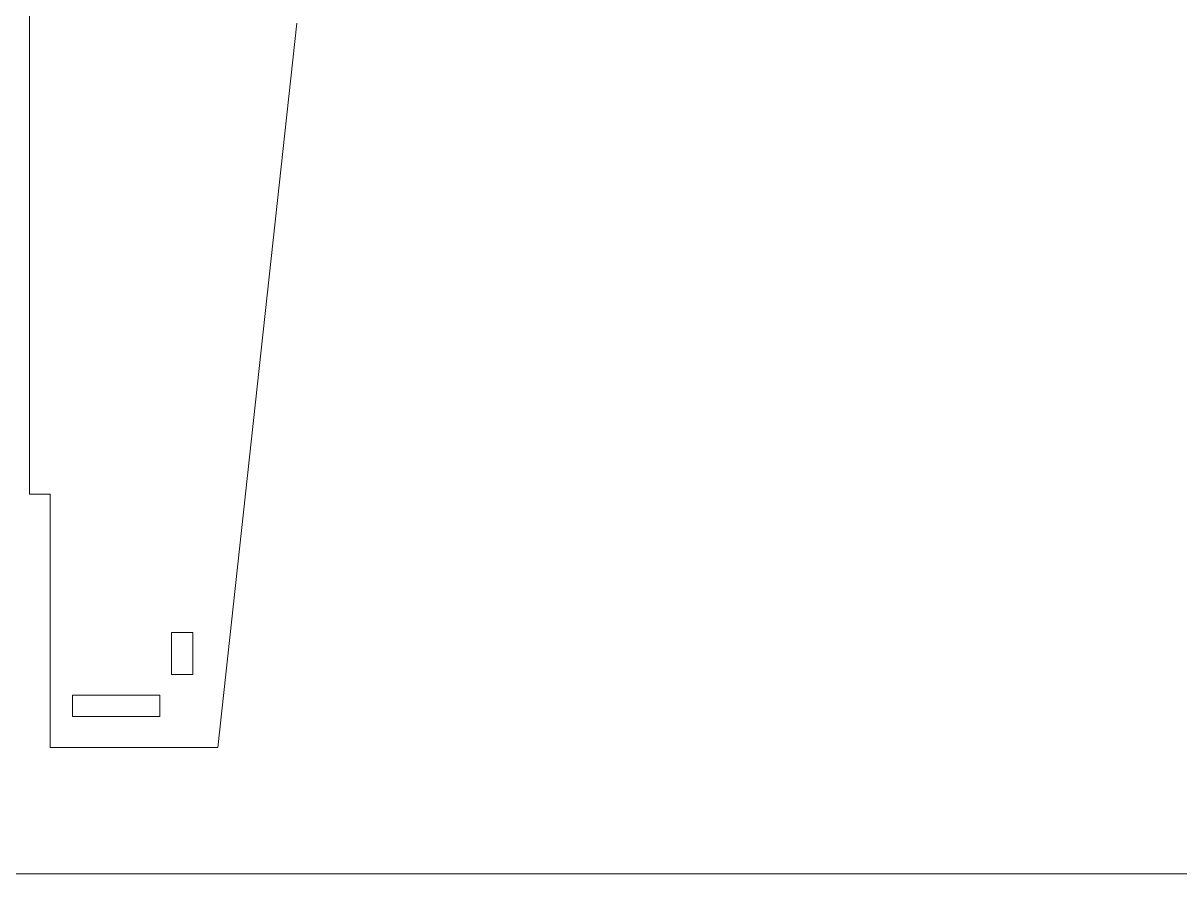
# Model space of a CAD drawing. Header units: millimetres. Extents: x 66 to 8082, y 89 to 5825.
# Drawn here: x 1372 to 2038, y 838 to 1328 of the extents above; entities that cross this region are included whole.
import ezdxf

# ---------------------------------------------------------------- set-up
doc = ezdxf.new("R2010")
doc.units = ezdxf.units.MM
doc.layers.add('CUT THROUGH- Inside Line', color=5, linetype='Continuous')
doc.layers.add('CUT THROUGH- Outside Line', color=3, linetype='Continuous')

msp = doc.modelspace()

# ---------------------------------------------------------------- linework, layer by layer
at = {"linetype": 'Continuous', "lineweight": 0}
msp.add_line((65.98, 838.4), (2630.37, 838.4), dxfattribs=at)
at = {"layer": 'CUT THROUGH- Inside Line', "linetype": 'Continuous', "lineweight": 15}
for p, q in [((1469.39, 977.42), (1457.14, 977.42)), ((1457.14, 977.42), (1457.14, 953.17)), ((1469.39, 953.17), (1469.39, 977.42)), ((1457.14, 953.17), (1469.39, 953.17)), ((1450.39, 941.29), (1400.14, 941.29)), ((1400.14, 941.29), (1400.14, 929.04)), ((1450.39, 929.04), (1450.39, 941.29)), ((1400.14, 929.04), (1450.39, 929.04))]:
    msp.add_line(p, q, dxfattribs=at)
at = {"layer": 'CUT THROUGH- Outside Line', "linetype": 'Continuous', "lineweight": 15}
for p, q in [((1375.27, 1357.17), (1375.27, 1057.17)), ((1483.86, 911.17), (1529.27, 1328.39)), ((1375.27, 1057.17), (1387.27, 1057.17)), ((1387.27, 1057.17), (1387.27, 911.17)), ((1387.27, 911.17), (1483.86, 911.17))]:
    msp.add_line(p, q, dxfattribs=at)

doc.saveas('drawing.dxf')
